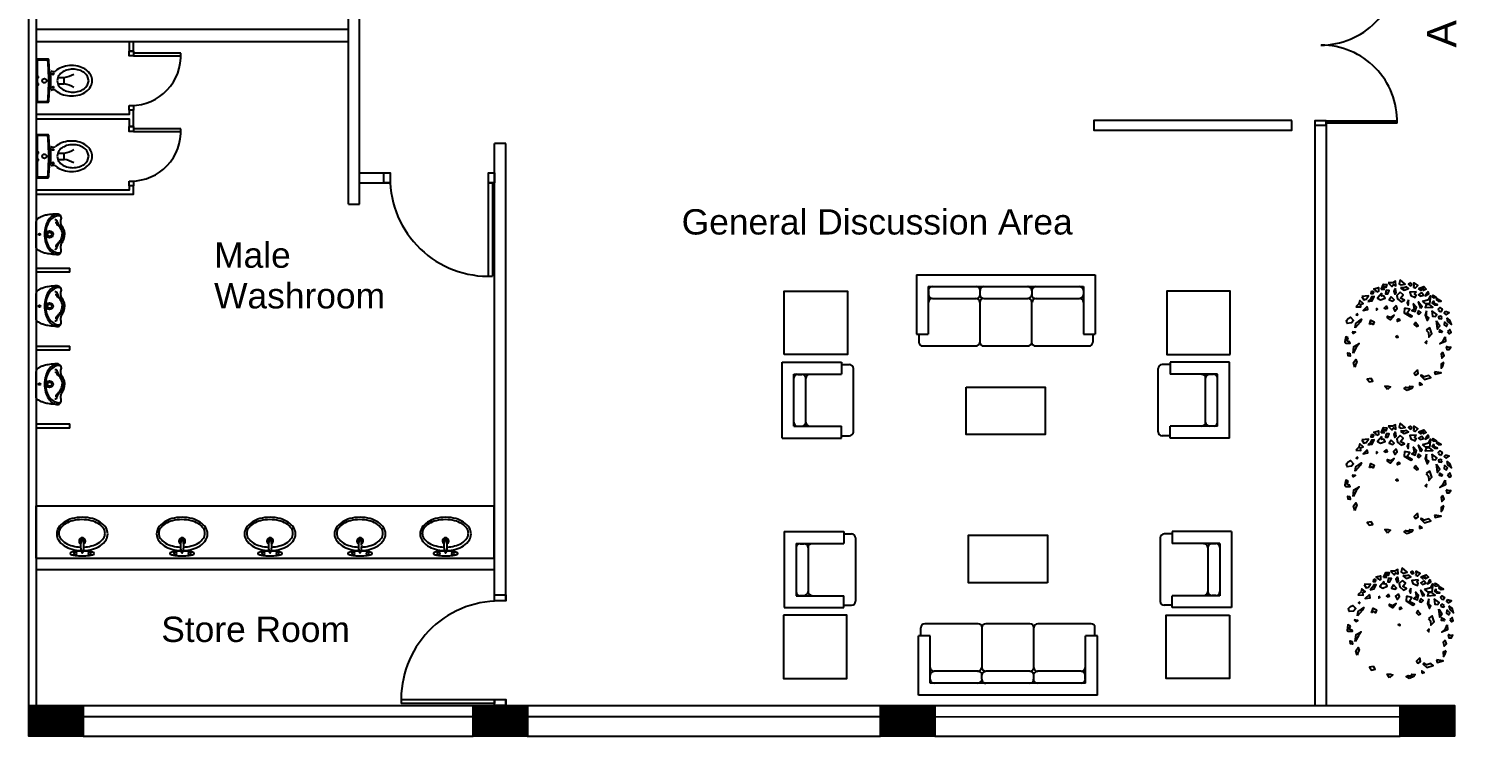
# Model space of a CAD drawing. Header units: inches. Extents: x -913 to 64634, y -1481 to 18188.
# Drawn here: x 667 to 1178, y 2999 to 3251 of the extents above; entities that cross this region are included whole.
import ezdxf

# ---------------------------------------------------------------- set-up
doc = ezdxf.new("R2010")
doc.units = ezdxf.units.IN
doc.header["$MEASUREMENT"] = 0
doc.linetypes.add('HIDDEN', pattern=[9.525, 6.35, -3.175])
for name, color, linetype in [('02', 1, 'Continuous'), ('1', 7, 'Continuous'), ('ARQ-ALV', 3, 'Continuous'), ('Column', 6, 'Continuous'), ('Door', 130, 'Continuous'), ('SB Wire', 11, 'Continuous'), ('Sofa Washroom', 8, 'Continuous'), ('Text', 7, 'Continuous'), ('Wall', 150, 'Continuous'), ('Washroom wall', 244, 'Continuous')]:
    doc.layers.add(name, color=color, linetype=linetype)
doc.styles.add('ATTR', font='romans.shx', dxfattribs={"width": 0.8, "height": 0.7})
doc.styles.get("Standard").update_dxf_attribs({"font": 'arial.ttf'})

# ---------------------------------------------------------------- blocks, each defined once
blk = doc.blocks.new('15PLAV01')
for points in [[(-12.2, 1.77, 0.142413), (-11.37, -1.08, 0.107169), (-8.62, -3.86, 0.078677), (-4.85, -5.55, 0.066056), (0.01, -6.19, 0.066056), (4.87, -5.55, 0.078677), (8.64, -3.86, 0.107169), (11.39, -1.08, 0.142413), (12.22, 1.77, 0.142413), (11.39, 4.62, 0.107169), (8.64, 7.4, 0.078677), (4.87, 9.09, 0.058254), (0.59, 9.72, 0.058254)], [(-0.57, 9.72, 0.058254), (-4.85, 9.09, 0.078677), (-8.62, 7.4, 0.107169), (-11.37, 4.62, 0.142413), (-12.2, 1.77)], [(-10.92, 1.51, 0.152986), (-10.2, -0.8, 0.106898), (-7.69, -3.14, 0.074008), (-4.31, -4.53, 0.060597), (0.12, -5.07, 0.060597), (4.54, -4.53, 0.074008), (7.92, -3.14, 0.106898), (10.43, -0.8, 0.152986), (11.16, 1.51, 0.152986), (10.43, 3.83, 0.106898), (7.92, 6.16, 0.074008), (4.54, 7.55, 0.05164), (0.77, 8.08, 0.05164)], [(-0.76, 8.07, 0.048749), (-4.31, 7.55, 0.074008), (-7.69, 6.16, 0.106898), (-10.2, 3.83, 0.152986), (-10.92, 1.51)], [(0.54, 9.94, 0.016127), (2.42, 10.04, 0.028693), (4.14, 10.28, 0.063192), (5.65, 10.78, 0.287816), (5.85, 11.1, 0.287816), (5.65, 11.42, 0.063192), (4.14, 11.93, 0.028693), (2.42, 12.17, 0.020666), (0.01, 12.27, 0.020666), (-2.4, 12.17, 0.028693), (-4.12, 11.93, 0.063192), (-5.63, 11.42, 0.287816), (-5.83, 11.1, 0.287816)], [(-5.83, 11.1, 0.287816), (-5.63, 10.78, 0.063192), (-4.12, 10.28, 0.028693), (-2.4, 10.04, 0.016127), (-0.52, 9.94, 0.016127)]]:
    blk.add_lwpolyline(points, format="xyb")
blk.add_lwpolyline([(0.01, 10.84, 0.272053), (-0.21, 10.72, 0.070491), (-0.54, 9.86, 0.032887), (-0.7, 8.86, 0.023829), (-0.77, 7.47, 0.023829), (-0.7, 6.09, 0.032887), (-0.54, 5.09, 0.070491), (-0.21, 4.23, 0.272053), (0.01, 4.1, 0.272053), (0.23, 4.23, 0.070491), (0.56, 5.09, 0.032887), (0.72, 6.09, 0.023829), (0.79, 7.47, 0.023829), (0.72, 8.86, 0.032887), (0.56, 9.86, 0.070491), (0.23, 10.72, 0.272053)], format="xyb", close=True)
for centre in [(-3.57, 11.12), (3.25, 11.12)]:
    blk.add_circle(centre, 0.583)
for radius, start, end in [(1.51, 119.12506, 60.33404), (1.3, 123.61277, 55.736)]:
    blk.add_arc((0, 5.14), radius, start, end)
blk = doc.blocks.new('M-MCEN16')
blk.add_lwpolyline([(-0.5, 0.6), (0.5, 0.6), (0.5, 0), (-0.5, 0)], close=True)
blk = doc.blocks.new('M-MC80')
blk.add_lwpolyline([(-0.4, 0), (-0.4, 0.8), (0.4, 0.8), (0.4, 0)], close=True)
blk = doc.blocks.new('DEC1')
for points in [[(-27.902623, 48.490098), (-28.642653, 45.945318), (-26.266303, 45.915268), (-25.694743, 47.690008)], [(-22.482173, 47.292998), (-22.915303, 48.664658), (-25.556323, 50.836408), (-20.701343, 52.081818), (-20.707443, 47.864548)], [(-17.061733, 46.095918), (-21.688173, 40.867878), (-18.577893, 39.165388), (-13.789101, 40.946228), (-14.889992, 43.454908), (-16.965533, 43.184148)], [(-17.825703, 50.144688), (-15.340965, 55.637398), (-11.893769, 55.475018), (-12.802246, 52.160138), (-14.540878, 53.429518), (-15.347061, 51.420148), (-14.679306, 50.283108)], [(-12.70607, 49.248398), (-13.313744, 45.632738), (-10.937401, 45.602688), (-9.258873, 49.086028)], [(-10.286347, 57.002498), (-6.636353, 53.173978), (-4.977264, 55.300948), (-2.322731, 54.024758), (-2.654549, 58.704078), (-5.640907, 57.002498)], [(-2.654549, 51.047028), (-4.645447, 48.494678), (-3.318176, 45.091538), (-1.990913, 46.793108)], [(2.322716, 47.218508), (-1.327278, 43.815368), (-0.66365, 40.412228), (3.318161, 37.009098), (6.636337, 38.710668), (2.654526, 40.837618), (5.309077, 44.666158)], [(2.096443, 60.253408), (0.995445, 56.151728), (3.318161, 54.875548), (7.299967, 55.726328)], [(2.654526, 51.897798), (6.304517, 49.345458), (10.949967, 51.047028), (8.959067, 52.748598), (6.304517, 51.897798)], [(13.272677, 57.002498), (10.949967, 55.726328), (12.609047, 54.024758), (14.268137, 54.875548)], [(19.245397, 47.643888), (12.277227, 47.218508), (13.272677, 43.815368), (17.918117, 41.688418), (18.913577, 44.240768), (17.254487, 45.516938)], [(16.259037, 52.323198), (16.922667, 53.599378), (16.590857, 57.002498), (20.904477, 54.450148), (17.918117, 51.472418)], [(21.568117, 51.047028), (27.209017, 53.173978), (29.531737, 50.621628), (26.545377, 48.920058), (26.213557, 51.047028), (24.222657, 50.196248), (23.890837, 48.920058)], [(24.554477, 46.793108), (21.568117, 44.666158), (23.227197, 42.964588), (26.877177, 44.240768)], [(31.522627, 48.069288), (29.863537, 46.367708), (28.536287, 43.389968), (32.186277, 45.516938)], [(-44.561383, 31.831348), (-39.273253, 31.705098), (-39.604093, 34.382268), (-36.824663, 35.356908), (-40.368063, 38.431048), (-41.276543, 35.116178)], [(-38.104163, 42.886048), (-35.982343, 39.207198), (-33.437553, 39.947208), (-31.223573, 43.364378)], [(-32.518103, 32.329788), (-36.831723, 28.075868), (-31.854473, 28.926648)], [(-31.801213, 37.372358), (-27.415503, 38.148518), (-25.333863, 42.636518), (-27.944843, 42.431948), (-29.220293, 39.953298)], [(-22.563583, 30.628218), (-22.563583, 28.501248), (-21.568133, 29.352038)], [(-12.277245, 32.755178), (-14.599968, 30.628218), (-13.604515, 29.777438), (-11.2818, 30.628218)], [(-7.299988, 42.539188), (-9.290886, 39.136068), (-5.640907, 37.859878), (-3.981812, 39.136068)], [(-1.990913, 33.180578), (-4.977264, 30.628218), (-3.318176, 27.225088), (-0.99546, 30.202838)], [(6.636337, 30.628218), (6.304517, 25.523518), (13.272677, 21.269598), (14.931767, 22.120378), (9.290877, 25.098128), (12.277227, 29.352038)], [(10.949967, 39.136068), (9.622697, 36.158308), (10.618147, 33.605958), (10.949967, 36.158308)], [(15.927217, 35.307528), (16.922667, 29.777438), (14.268137, 28.075868), (17.918117, 26.799688), (19.245397, 31.479008)], [(23.890837, 30.202838), (21.568117, 37.009098), (25.218107, 32.329788)], [(25.549927, 37.859878), (32.186277, 39.561448), (34.177167, 43.389968), (33.181717, 35.307528), (29.199917, 34.882128)], [(29.531737, 34.031358), (28.536287, 31.053608), (36.499887, 31.479008), (33.181717, 34.456738)], [(36.831707, 44.240768), (35.836257, 42.539188), (37.163527, 41.263018), (40.481707, 41.688418)], [(37.495347, 38.285278), (35.836257, 35.732928), (38.158977, 34.031358), (41.477157, 34.031358), (38.158977, 35.307528)], [(40.813507, 40.412228), (40.481707, 39.136068), (42.804427, 37.434478), (45.458957, 37.859878)], [(44.795317, 26.374298), (42.804427, 28.075868), (42.472607, 29.777438), (43.799877, 31.053608), (46.454417, 29.352038)], [(-52.427143, 19.568028), (-50.104423, 20.844198), (-46.786243, 17.441068), (-49.108973, 14.888718), (-53.754413, 14.463338), (-54.418043, 17.441068)], [(-45.127153, 9.784018), (-44.463523, 14.463338), (-38.490813, 18.717258), (-39.818083, 15.739508)], [(-42.472623, 24.672728), (-44.131713, 23.396548), (-42.804433, 22.971158)], [(-30.195383, 13.187148), (-28.536293, 17.866458), (-25.218123, 16.164898), (-26.213573, 13.187148), (-27.872663, 14.463338)], [(-5.640907, 20.844198), (-7.963623, 18.291858), (-11.2818, 20.418808), (-11.2818, 22.120378), (-7.963623, 20.844198), (-4.313629, 22.971158)], [(-0.66365, 18.717258), (0.663628, 19.142638), (1.659081, 17.441068), (-0.66365, 16.590288)], [(18.581767, 15.739508), (16.922667, 13.187148), (19.245397, 11.060198), (21.236297, 11.910978), (19.577217, 13.612548)], [(21.568117, 28.075868), (20.240847, 25.098128), (22.231747, 24.247348), (23.890837, 25.948898)], [(29.863537, 27.650488), (28.536287, 22.971158), (30.527177, 17.441068), (32.186277, 20.418808), (29.863537, 22.120378)], [(35.504437, 27.650488), (36.168077, 22.120378), (39.154437, 21.694998), (40.813507, 23.821948)], [(40.481707, 17.015668), (43.799877, 11.910978), (41.477157, 8.507848), (41.145337, 11.910978)], [(46.454417, 20.844198), (44.463497, 22.120378), (42.472607, 21.269598), (42.804427, 19.568028), (45.458957, 19.142638)], [(49.772577, 26.799688), (48.445307, 25.098128), (50.436227, 23.396548), (53.754397, 25.523518)], [(48.777127, 16.164898), (48.445307, 12.761768), (50.768037, 11.060198), (52.095307, 13.187148)], [(51.099847, 20.418808), (52.095307, 16.590288), (56.077117, 13.187148), (54.418027, 17.866458)], [(-52.427143, -0.850769), (-55.081683, 0.4254), (-56.077133, -5.104706), (-55.081683, -6.380875), (-50.436243, -6.380875), (-51.099873, -5.104706), (-53.754413, -4.253914)], [(-48.445333, 5.530108), (-46.786243, 3.828518), (-44.795343, 5.104708)], [(-0.66365, 1.276169), (-2.322731, 0.4254), (-1.327278, -0.425384), (0, 0)], [(29.531737, 7.231658), (31.854457, 4.679318), (32.186277, 0), (35.504437, 3.403137), (33.513537, 9.784018)], [(46.454417, 6.380878), (46.122607, 4.679318), (43.468057, 5.104708), (43.799877, 7.657058)], [(49.440767, 0.4254), (49.772577, -4.679306), (43.799877, -7.231651), (47.449857, -3.828529)], [(52.095307, 5.955488), (54.086217, 3.403137), (55.745307, 4.679318), (54.418027, 8.082458)], [(-47.449883, -17.015672), (-46.454433, -9.784004), (-41.145353, -6.806266), (-44.131713, -11.06018)], [(30.195357, -3.828529), (28.536287, -5.53009), (29.863537, -6.806266)], [(50.436227, -9.784004), (51.099847, -13.187141), (53.754397, -13.187141), (55.413487, -10.634796), (53.090757, -11.06018)], [(-50.768053, -17.015672), (-50.436243, -19.993412), (-52.427143, -19.568022), (-52.758963, -16.590282)], [(-45.458983, -31.478992), (-46.786243, -26.799672), (-44.463523, -23.396552), (-43.468073, -26.374292), (-44.463523, -28.075852)], [(47.118057, -15.739494), (45.127137, -17.866462), (46.122607, -22.120372), (48.445307, -19.568022)], [(48.113497, -26.799672), (45.127137, -28.501252), (45.458957, -32.755162), (47.118057, -30.202822)], [(-28.204473, -43.389972), (-32.518103, -44.240752), (-30.195383, -47.218492), (-26.545393, -46.367702)], [(20.572657, -34.456732), (16.922667, -37.859872), (18.249947, -39.986832), (21.236297, -38.285262)], [(24.554477, -39.561442), (23.890837, -40.837612), (27.872647, -44.666142), (34.508987, -42.539172), (32.186277, -40.412222), (27.872647, -41.688402)], [(38.158977, -36.583692), (38.822617, -39.136042), (45.127137, -37.434482)], [(-11.2818, -55.300932), (-13.936333, -51.472412), (-10.286347, -51.472412), (-7.963623, -52.323192)], [(9.622697, -56.151712), (6.304517, -54.024762), (8.295417, -52.748592), (8.959067, -53.173982), (12.277227, -53.173982), (12.277227, -51.472412), (15.595407, -51.897802), (14.268137, -54.024762)], [(22.563567, -50.621622), (25.218107, -49.770842), (22.563567, -48.069272)]]:
    blk.add_lwpolyline(points, close=True)
at = {"style": 'ATTR', "width": 0.8, "flags": 9}
blk.add_attdef('ESTCODE', (0, 0), '', height=0.7, dxfattribs=at)

msp = doc.modelspace()

# ---------------------------------------------------------------- hatches: boundary and pattern name
at = {"layer": 'SB Wire', "linetype": 'HIDDEN'}
h = msp.add_hatch(dxfattribs=at)
h.set_pattern_fill('ANSI31', color=6)
h.set_pattern_definition([(45, (-5716.51278, -9336.5), (-0.0883883476, 0.0883883476), [])])
h.paths.add_polyline_path([(686.1, 2999.05), (686.1, 3009.97), (666.78, 3009.97), (666.78, 2999.05)])
h.paths.add_polyline_path([(824.79, 2999.05), (844.11, 2999.05), (844.11, 3009.97), (824.79, 3009.97)])
h.paths.add_polyline_path([(969.69, 3009.97), (969.69, 2999.05), (989, 2999.05), (989, 3009.97)])
h.paths.add_polyline_path([(1154.56, 3009.9), (1154.56, 2998.99), (1173.87, 2998.99), (1173.87, 3009.9)])
h.paths.add_polyline_path([(1154.52, 3428.19), (1173.84, 3428.19), (1173.84, 3439.1), (1154.52, 3439.1)])
h.paths.add_polyline_path([(686.1, 3428.03), (686.1, 3438.95), (666.78, 3438.95), (666.78, 3428.03)])

# ---------------------------------------------------------------- linework, layer by layer
at = {"layer": '02'}
for points in [[(720.85, 3241.98), (704.02, 3241.98), (704.02, 3241.03), (720.88, 3241.03)], [(720.85, 3215.11), (704.02, 3215.11), (704.02, 3214.15), (720.88, 3214.15)]]:
    msp.add_lwpolyline(points, dxfattribs=at)
at = {"layer": 'ARQ-ALV'}
msp.add_line((832.45, 3199.48), (832.45, 3195.88), dxfattribs=at)
at = {"layer": 'Column'}
for points in [[(666.78, 3009.97), (686.1, 3009.97), (686.1, 2999.05), (666.78, 2999.05)], [(824.79, 3009.97), (844.11, 3009.97), (844.11, 2999.05), (824.79, 2999.05)], [(969.69, 3009.97), (989, 3009.97), (989, 2999.05), (969.69, 2999.05)], [(1154.56, 3009.9), (1173.87, 3009.9), (1173.87, 2998.99), (1154.56, 2998.99)]]:
    msp.add_lwpolyline(points, close=True, dxfattribs=at)
at = {"layer": 'Door'}
msp.add_line((1126.26, 3244.89), (1126.52, 3244.89), dxfattribs=at)
for points in [[(702.5, 3242.74), (704.02, 3242.74), (704.02, 3241.03), (702.5, 3241.03)], [(702.5, 3223.4), (704.02, 3223.4), (704.02, 3221.69), (702.5, 3221.69)], [(702.5, 3215.87), (704.02, 3215.87), (704.02, 3214.15), (702.5, 3214.15)], [(1115.92, 3218.05), (1045.56, 3218.05), (1045.56, 3214.63), (1115.92, 3214.63)], [(1128.19, 3216.37), (1128.19, 3217.89), (1124.19, 3217.89), (1124.19, 3216.37)], [(795.27, 3195.88), (793.12, 3195.88), (793.12, 3199.49), (795.27, 3199.49)], [(832.45, 3195.88), (830.31, 3195.88), (830.31, 3199.49), (832.45, 3199.49)], [(702.5, 3196.53), (704.02, 3196.53), (704.02, 3194.82), (702.5, 3194.82)], [(832.45, 3047.15), (832.45, 3049.3), (836.45, 3049.3), (836.45, 3047.15)], [(832.45, 3009.97), (832.45, 3012.11), (836.45, 3012.11), (836.45, 3009.97)]]:
    msp.add_lwpolyline(points, close=True, dxfattribs=at)
for points in [[(1153.38, 3217.13), (1128.19, 3217.13), (1128.19, 3217.9), (1153.39, 3217.9)], [(830.31, 3162.64), (830.31, 3195.88), (831.73, 3195.88), (831.73, 3162.67)], [(799.22, 3012.11), (832.45, 3012.11), (832.45, 3010.69), (799.24, 3010.69)]]:
    msp.add_lwpolyline(points, dxfattribs=at)
for centre, radius, start, end in [((1126.39, 3271.89), 27, 269.7257, 1.6279), ((1126.39, 3217.89), 27, 358.3842, 90), ((703.26, 3241.03), 17.62, 270, 3.1106), ((703.26, 3214.15), 17.62, 270, 3.1106), ((830.31, 3197.68), 35.04, 180, 272.3291), ((834.26, 3012.11), 35.04, 90, 182.3291)]:
    msp.add_arc(centre, radius, start, end, dxfattribs=at)
at = {"layer": 'Sofa Washroom'}
for p, q in [((669.41, 3239.88), (669.41, 3233.81)), ((673.66, 3239.88), (669.41, 3239.88)), ((669.41, 3239.13), (669.73, 3239.13)), ((669.73, 3239.56), (669.73, 3234)), ((673.43, 3239.56), (669.73, 3239.56)), ((669.41, 3238.53), (669.73, 3238.53)), ((669.41, 3235.52), (669.73, 3235.52)), ((669.41, 3234.92), (669.73, 3234.92)), ((669.41, 3233.81), (669.85, 3233.55)), ((669.73, 3234), (670.16, 3233.75)), ((674.64, 3229.15), (674.64, 3235.28)), ((669.85, 3233.4), (669.41, 3233.13)), ((669.41, 3233.13), (669.41, 3231.3)), ((669.41, 3231.3), (669.85, 3231.03)), ((669.85, 3230.88), (669.41, 3230.62)), ((669.41, 3230.62), (669.41, 3224.54)), ((669.41, 3229.51), (669.73, 3229.51)), ((669.41, 3228.91), (669.73, 3228.91)), ((670.16, 3233.2), (669.73, 3232.94)), ((669.73, 3232.94), (669.73, 3231.49)), ((669.73, 3231.49), (670.16, 3231.23)), ((670.16, 3230.68), (669.73, 3230.42)), ((669.73, 3230.42), (669.73, 3224.87)), ((669.85, 3233.55), (669.85, 3233.4)), ((669.85, 3231.03), (669.85, 3230.88)), ((670.16, 3233.75), (670.16, 3233.2)), ((670.16, 3231.23), (670.16, 3230.68)), ((674.22, 3232.21), (674.22, 3233.02)), ((674.22, 3233.02), (674.28, 3233.02)), ((674.22, 3231.4), (674.22, 3232.21)), ((674.28, 3231.4), (674.22, 3231.4)), ((674.28, 3233.02), (674.28, 3232.21)), ((674.64, 3232.96), (674.28, 3232.96)), ((674.28, 3232.21), (674.28, 3231.4)), ((674.64, 3231.47), (674.28, 3231.47)), ((677.25, 3233.72), (676.85, 3232.23)), ((676.85, 3232.23), (677.25, 3230.74)), ((677.15, 3233.33), (679.38, 3233.33)), ((677.15, 3231.1), (679.38, 3231.1)), ((679.38, 3231.1), (679.38, 3233.33)), ((688.14, 3232.23), (687.74, 3233.72)), ((687.74, 3230.74), (688.14, 3232.23)), ((669.41, 3225.9), (669.73, 3225.9)), ((669.41, 3225.3), (669.73, 3225.3)), ((669.41, 3224.54), (673.66, 3224.54)), ((669.73, 3224.87), (673.43, 3224.87)), ((669.41, 3213.01), (669.41, 3206.94)), ((673.66, 3213.01), (669.41, 3213.01)), ((669.41, 3212.26), (669.73, 3212.26)), ((669.41, 3211.66), (669.73, 3211.66)), ((669.41, 3208.65), (669.73, 3208.65)), ((669.73, 3212.69), (669.73, 3207.13)), ((673.43, 3212.69), (669.73, 3212.69)), ((674.64, 3202.28), (674.64, 3208.4)), ((669.41, 3208.05), (669.73, 3208.05)), ((669.41, 3206.94), (669.85, 3206.68)), ((669.85, 3206.52), (669.41, 3206.26)), ((669.41, 3206.26), (669.41, 3204.42)), ((669.41, 3204.42), (669.85, 3204.16)), ((669.85, 3204.01), (669.41, 3203.74)), ((669.41, 3203.74), (669.41, 3197.67)), ((669.73, 3207.13), (670.16, 3206.88)), ((670.16, 3206.33), (669.73, 3206.07)), ((669.73, 3206.07), (669.73, 3204.62)), ((669.73, 3204.62), (670.16, 3204.36)), ((670.16, 3203.81), (669.73, 3203.55)), ((669.73, 3203.55), (669.73, 3197.99)), ((669.85, 3206.68), (669.85, 3206.52)), ((669.85, 3204.16), (669.85, 3204.01)), ((670.16, 3206.88), (670.16, 3206.33)), ((670.16, 3204.36), (670.16, 3203.81)), ((674.22, 3205.34), (674.22, 3206.15)), ((674.22, 3206.15), (674.28, 3206.15)), ((674.22, 3204.53), (674.22, 3205.34)), ((674.28, 3204.53), (674.22, 3204.53)), ((674.28, 3206.15), (674.28, 3205.34)), ((674.64, 3206.09), (674.28, 3206.09)), ((674.28, 3205.34), (674.28, 3204.53)), ((674.64, 3204.6), (674.28, 3204.6)), ((677.25, 3206.84), (676.85, 3205.35)), ((676.85, 3205.35), (677.25, 3203.87)), ((677.15, 3206.46), (679.38, 3206.46)), ((677.15, 3204.22), (679.38, 3204.22)), ((679.38, 3204.22), (679.38, 3206.46)), ((688.14, 3205.35), (687.74, 3206.84)), ((687.74, 3203.87), (688.14, 3205.35)), ((669.41, 3202.64), (669.73, 3202.64)), ((669.41, 3202.03), (669.73, 3202.03)), ((669.41, 3199.03), (669.73, 3199.03)), ((669.41, 3198.42), (669.73, 3198.42)), ((669.41, 3197.67), (673.66, 3197.67)), ((669.73, 3197.99), (673.43, 3197.99)), ((982.44, 3163.19), (1046.06, 3163.19)), ((982.44, 3163.19), (982.44, 3142.07)), ((1046.06, 3163.19), (1046.06, 3142.07)), ((986.67, 3158.97), (1041.84, 3158.97)), ((986.67, 3158.97), (986.67, 3142.07)), ((986.75, 3157.56), (986.75, 3156.15)), ((988.16, 3158.97), (1003.74, 3158.97)), ((1005.01, 3157.56), (1005.01, 3156.15)), ((1005.11, 3158.97), (1005.47, 3158.97)), ((1005.16, 3157.85), (1005.19, 3157.56)), ((1006.42, 3158.97), (1022.05, 3158.97)), ((1006.54, 3158.97), (1022.03, 3158.97)), ((1023.46, 3157.56), (1023.46, 3156.15)), ((1023.57, 3157.52), (1023.51, 3155.69)), ((1024.94, 3158.97), (1040.43, 3158.97)), ((1041.84, 3158.97), (1041.84, 3142.07)), ((1041.84, 3157.56), (1041.84, 3156.15)), ((988.16, 3154.74), (1003.74, 3154.74)), ((1005, 3153.34), (1005, 3139.25)), ((1006.42, 3154.74), (1022.05, 3154.74)), ((1023.45, 3153.34), (1023.45, 3139.25)), ((1024.94, 3154.74), (1040.43, 3154.74)), ((982.44, 3142.07), (986.67, 3142.07)), ((983.29, 3142.07), (983.29, 3139.25)), ((1041.84, 3142.07), (1046.06, 3142.07)), ((1045.22, 3142.07), (1045.22, 3139.25)), ((984.69, 3137.85), (1003.58, 3137.85)), ((988.09, 3137.85), (1003.58, 3137.85)), ((1006.42, 3137.85), (1022.05, 3137.85)), ((1024.86, 3137.85), (1043.81, 3137.85)), ((934.69, 3105.04), (934.69, 3132.05)), ((934.69, 3132.05), (955.82, 3132.05)), ((955.82, 3132.05), (955.82, 3127.83)), ((1072.65, 3132.05), (1072.65, 3127.83)), ((1093.77, 3132.05), (1072.65, 3132.05)), ((1093.77, 3105.04), (1093.77, 3132.05)), ((938.92, 3109.26), (938.92, 3127.83)), ((938.92, 3127.83), (955.82, 3127.83)), ((940.33, 3127.75), (941.73, 3127.75)), ((955.82, 3131.21), (958.63, 3131.21)), ((960.04, 3110.69), (960.04, 3129.8)), ((960.04, 3107.29), (960.04, 3129.8)), ((1068.43, 3110.69), (1068.43, 3129.8)), ((1068.43, 3107.29), (1068.43, 3129.8)), ((1072.65, 3131.21), (1069.84, 3131.21)), ((1089.55, 3127.83), (1072.65, 3127.83)), ((1088.14, 3127.75), (1086.73, 3127.75)), ((1089.55, 3109.26), (1089.55, 3127.83)), ((938.92, 3110.75), (938.92, 3126.34)), ((943.14, 3110.75), (943.14, 3126.34)), ((1085.33, 3110.75), (1085.33, 3126.34)), ((1089.55, 3110.75), (1089.55, 3126.34)), ((938.92, 3109.26), (955.82, 3109.26)), ((940.33, 3109.35), (941.73, 3109.35)), ((955.82, 3105.04), (955.82, 3109.26)), ((1072.65, 3105.04), (1072.65, 3109.26)), ((1089.55, 3109.26), (1072.65, 3109.26)), ((1088.14, 3109.35), (1086.73, 3109.35)), ((934.69, 3105.04), (955.82, 3105.04)), ((955.82, 3105.88), (958.63, 3105.88)), ((1072.65, 3105.88), (1069.84, 3105.88)), ((1093.77, 3105.04), (1072.65, 3105.04)), ((935.47, 3071.81), (935.47, 3044.79)), ((935.47, 3071.81), (956.6, 3071.81)), ((956.6, 3071.81), (956.6, 3067.58)), ((956.6, 3070.96), (959.41, 3070.96)), ((1073.43, 3070.96), (1070.62, 3070.96)), ((1073.43, 3071.81), (1073.43, 3067.58)), ((1094.56, 3071.81), (1073.43, 3071.81)), ((1094.56, 3071.81), (1094.56, 3044.79)), ((939.7, 3067.58), (939.7, 3049.01)), ((939.7, 3067.58), (956.6, 3067.58)), ((939.7, 3066.09), (939.7, 3050.51)), ((941.11, 3067.5), (942.52, 3067.5)), ((943.92, 3066.09), (943.92, 3050.51)), ((960.82, 3069.55), (960.82, 3047.04)), ((960.82, 3066.15), (960.82, 3047.04)), ((1069.21, 3069.55), (1069.21, 3047.04)), ((1069.21, 3066.15), (1069.21, 3047.04)), ((1090.33, 3067.58), (1073.43, 3067.58)), ((1086.11, 3066.09), (1086.11, 3050.51)), ((1088.92, 3067.5), (1087.51, 3067.5)), ((1090.33, 3067.58), (1090.33, 3049.01)), ((1090.33, 3066.09), (1090.33, 3050.51)), ((935.47, 3044.79), (956.6, 3044.79)), ((939.7, 3049.01), (956.6, 3049.01)), ((941.11, 3049.1), (942.52, 3049.1)), ((956.6, 3044.79), (956.6, 3049.01)), ((956.6, 3045.63), (959.41, 3045.63)), ((1073.43, 3045.63), (1070.62, 3045.63)), ((1073.43, 3044.79), (1073.43, 3049.01)), ((1090.33, 3049.01), (1073.43, 3049.01)), ((1094.56, 3044.79), (1073.43, 3044.79)), ((1088.92, 3049.1), (1087.51, 3049.1)), ((987.41, 3034.77), (983.19, 3034.77)), ((983.19, 3013.65), (983.19, 3034.77)), ((984.03, 3034.77), (984.03, 3037.59)), ((1004.39, 3039), (985.44, 3039)), ((987.41, 3017.87), (987.41, 3034.77)), ((1005.8, 3023.51), (1005.8, 3037.59)), ((1022.83, 3039), (1007.2, 3039)), ((1024.25, 3023.51), (1024.25, 3037.59)), ((1041.15, 3039), (1025.66, 3039)), ((1044.56, 3039), (1025.66, 3039)), ((1046.81, 3034.77), (1042.58, 3034.77)), ((1042.58, 3017.87), (1042.58, 3034.77)), ((1045.96, 3034.77), (1045.96, 3037.59)), ((1046.81, 3013.65), (1046.81, 3034.77)), ((987.41, 3019.28), (987.41, 3020.69)), ((1004.31, 3022.1), (988.82, 3022.1)), ((1005.68, 3019.32), (1005.74, 3021.15)), ((1005.79, 3019.28), (1005.79, 3020.69)), ((1022.83, 3022.1), (1007.2, 3022.1)), ((1024.09, 3018.99), (1024.06, 3019.29)), ((1024.24, 3019.28), (1024.24, 3020.69)), ((1041.09, 3022.1), (1025.51, 3022.1)), ((1042.5, 3019.29), (1042.5, 3020.69)), ((1042.58, 3017.87), (987.41, 3017.87)), ((1004.31, 3017.88), (988.82, 3017.88)), ((1022.83, 3017.87), (1007.2, 3017.87)), ((1022.71, 3017.88), (1007.22, 3017.88)), ((1024.14, 3017.88), (1023.78, 3017.88)), ((1041.09, 3017.87), (1025.51, 3017.87)), ((1046.81, 3013.65), (983.19, 3013.65))]:
    msp.add_line(p, q, dxfattribs=at)
for points in [[(676.87, 3184.78), (676.12, 3184.75), (675.37, 3184.7), (674.72, 3184.64), (674.14, 3184.57), (673.63, 3184.5), (673.19, 3184.42), (672.79, 3184.33), (672.43, 3184.23), (672.09, 3184.13), (671.79, 3184.03), (671.51, 3183.92), (671.25, 3183.81), (671.01, 3183.7), (670.8, 3183.59), (670.61, 3183.49), (670.45, 3183.39), (670.3, 3183.3), (670.17, 3183.22), (670.06, 3183.14), (669.96, 3183.06), (669.88, 3182.99), (669.8, 3182.93), (669.74, 3182.86), (669.68, 3182.8), (669.62, 3182.74), (669.57, 3182.67), (669.53, 3182.59), (669.49, 3182.51), (669.46, 3182.4), (669.43, 3182.28), (669.41, 3182.13)], [(669.41, 3173.07), (669.41, 3182.13)], [(676.97, 3170.35), (676.12, 3170.39), (675.37, 3170.44), (674.72, 3170.5), (674.14, 3170.57), (673.63, 3170.65), (673.19, 3170.73), (672.79, 3170.82), (672.43, 3170.91), (672.09, 3171.01), (671.79, 3171.12), (671.51, 3171.23), (671.25, 3171.34), (671.01, 3171.45), (670.8, 3171.55), (670.61, 3171.66), (670.45, 3171.76), (670.3, 3171.85), (670.17, 3171.93), (670.06, 3172.01), (669.96, 3172.08), (669.88, 3172.15), (669.8, 3172.22), (669.74, 3172.28), (669.68, 3172.35), (669.62, 3172.41), (669.57, 3172.48), (669.53, 3172.55), (669.49, 3172.64), (669.46, 3172.74), (669.43, 3172.87), (669.41, 3173.02), (669.41, 3173.07)], [(676.87, 3159.21), (676.12, 3159.19), (675.37, 3159.13), (674.72, 3159.08), (674.14, 3159.01), (673.63, 3158.93), (673.19, 3158.85), (672.79, 3158.76), (672.43, 3158.67), (672.09, 3158.57), (671.79, 3158.46), (671.51, 3158.35), (671.25, 3158.24), (671.01, 3158.13), (670.8, 3158.03), (670.61, 3157.92), (670.45, 3157.82), (670.3, 3157.73), (670.17, 3157.65), (670.06, 3157.57), (669.96, 3157.5), (669.88, 3157.43), (669.8, 3157.36), (669.74, 3157.3), (669.68, 3157.23), (669.62, 3157.17), (669.57, 3157.1), (669.53, 3157.03), (669.49, 3156.94), (669.46, 3156.84), (669.43, 3156.71), (669.41, 3156.56)], [(669.41, 3147.51), (669.41, 3156.56)], [(676.97, 3144.79), (676.12, 3144.83), (675.37, 3144.88), (674.72, 3144.94), (674.14, 3145), (673.63, 3145.08), (673.19, 3145.16), (672.79, 3145.25), (672.43, 3145.35), (672.09, 3145.45), (671.79, 3145.55), (671.51, 3145.66), (671.25, 3145.77), (671.01, 3145.88), (670.8, 3145.99), (670.61, 3146.09), (670.45, 3146.19), (670.3, 3146.28), (670.17, 3146.36), (670.06, 3146.44), (669.96, 3146.52), (669.88, 3146.59), (669.8, 3146.65), (669.74, 3146.72), (669.68, 3146.78), (669.62, 3146.84), (669.57, 3146.91), (669.53, 3146.99), (669.49, 3147.07), (669.46, 3147.18), (669.43, 3147.3), (669.41, 3147.45), (669.41, 3147.51)], [(676.87, 3131.47), (676.12, 3131.44), (675.37, 3131.39), (674.72, 3131.33), (674.14, 3131.27), (673.63, 3131.19), (673.19, 3131.11), (672.79, 3131.02), (672.43, 3130.93), (672.09, 3130.83), (671.79, 3130.72), (671.51, 3130.61), (671.25, 3130.5), (671.01, 3130.39), (670.8, 3130.28), (670.61, 3130.18), (670.45, 3130.08), (670.3, 3129.99), (670.17, 3129.91), (670.06, 3129.83), (669.96, 3129.76), (669.88, 3129.69), (669.8, 3129.62), (669.74, 3129.56), (669.68, 3129.49), (669.62, 3129.43), (669.57, 3129.36), (669.53, 3129.29), (669.49, 3129.2), (669.46, 3129.09), (669.43, 3128.97), (669.41, 3128.82)], [(669.41, 3119.77), (669.41, 3128.82)], [(676.97, 3117.04), (676.12, 3117.09), (675.37, 3117.14), (674.72, 3117.2), (674.14, 3117.26), (673.63, 3117.34), (673.19, 3117.42), (672.79, 3117.51), (672.43, 3117.6), (672.09, 3117.71), (671.79, 3117.81), (671.51, 3117.92), (671.25, 3118.03), (671.01, 3118.14), (670.8, 3118.25), (670.61, 3118.35), (670.45, 3118.45), (670.3, 3118.54), (670.17, 3118.62), (670.06, 3118.7), (669.96, 3118.77), (669.88, 3118.84), (669.8, 3118.91), (669.74, 3118.98), (669.68, 3119.04), (669.62, 3119.1), (669.57, 3119.17), (669.53, 3119.25), (669.49, 3119.33), (669.46, 3119.44), (669.43, 3119.56), (669.41, 3119.71), (669.41, 3119.77)]]:
    msp.add_lwpolyline(points, dxfattribs=at)
for points in [[(676.87, 3184.78, 0.119593), (675.47, 3184.31, 0.107169), (673.82, 3182.69, 0.078682), (672.81, 3180.47, 0.066063), (672.42, 3177.59, 0.066063), (672.79, 3174.72, 0.078682), (673.77, 3172.48, 0.107169), (675.41, 3170.85, 0.142401), (677.09, 3170.35, 0.142401)], [(677.64, 3184.19, 0.127699), (675.84, 3183.72, 0.106184), (674.16, 3182.25, 0.085379), (673.11, 3180.18, 0.074867), (672.72, 3177.57, 0.074867), (673.11, 3174.96, 0.085379), (674.16, 3172.89, 0.106184), (675.84, 3171.42, 0.127699), (677.64, 3170.96, 0.127699)], [(676.06, 3182.8, -0.464563), (676.83, 3182.3, 0.167632), (677.91, 3180.48, -0.095318), (678.96, 3178.3, -0.050009), (679.03, 3177.57, 0.218261)], [(676.97, 3170.35, 0.520415), (678.27, 3172.12, -0.151702), (678.44, 3174.37, 0.059081), (679.24, 3175.81, 0.243177), (679.08, 3179.71, -0.213207), (678.21, 3182.55, 0.594434), (676.87, 3184.78, -0.234778)], [(676.23, 3181.74, -0.415723), (676.66, 3181.6, 0.170209), (677.68, 3180.27, -0.093621), (678.66, 3178.23, -0.049452), (678.73, 3177.57, -0.049452)], [(676.06, 3172.35, 0.464563), (676.83, 3172.84, -0.167632), (677.91, 3174.67, 0.095318), (678.96, 3176.85, 0.050009), (679.03, 3177.57, -0.218261)], [(676.23, 3173.4, 0.415723), (676.66, 3173.55, -0.170209), (677.68, 3174.87, 0.093621), (678.66, 3176.92, 0.049452), (678.73, 3177.58, 0.049452)], [(676.87, 3159.21, 0.119593), (675.47, 3158.74, 0.107169), (673.82, 3157.13, 0.078682), (672.81, 3154.9, 0.066063), (672.42, 3152.03, 0.066063), (672.79, 3149.15, 0.078682), (673.77, 3146.92, 0.107169), (675.41, 3145.29, 0.142401), (677.09, 3144.79, 0.142401)], [(677.64, 3158.62, 0.127699), (675.84, 3158.16, 0.106184), (674.16, 3156.69, 0.085379), (673.11, 3154.62, 0.074867), (672.72, 3152.01, 0.074867), (673.11, 3149.4, 0.085379), (674.16, 3147.33, 0.106184), (675.84, 3145.86, 0.127699), (677.64, 3145.39, 0.127699)], [(676.06, 3157.23, -0.464563), (676.83, 3156.74, 0.167632), (677.91, 3154.91, -0.095318), (678.96, 3152.73, -0.050009), (679.03, 3152.01, 0.218261)], [(676.97, 3144.79, 0.520415), (678.27, 3146.56, -0.151702), (678.44, 3148.8, 0.059081), (679.24, 3150.25, 0.243177), (679.08, 3154.14, -0.213207), (678.21, 3156.99, 0.594434), (676.87, 3159.21, -0.234778)], [(676.23, 3156.18, -0.415723), (676.66, 3156.03, 0.170209), (677.68, 3154.71, -0.093621), (678.66, 3152.66, -0.049452), (678.73, 3152, -0.049452)], [(676.06, 3146.78, 0.464563), (676.83, 3147.28, -0.167632), (677.91, 3149.1, 0.095318), (678.96, 3151.28, 0.050009), (679.03, 3152.01, -0.218261)], [(676.23, 3147.84, 0.415723), (676.66, 3147.98, -0.170209), (677.68, 3149.31, 0.093621), (678.66, 3151.35, 0.049452), (678.73, 3152.01, 0.049452)], [(676.87, 3131.47, 0.119593), (675.47, 3131, 0.107169), (673.82, 3129.38, 0.078682), (672.81, 3127.16, 0.066063), (672.42, 3124.29, 0.066063), (672.79, 3121.41, 0.078682), (673.77, 3119.18, 0.107169), (675.41, 3117.54, 0.142401), (677.09, 3117.05, 0.142401)], [(677.64, 3130.88, 0.127699), (675.84, 3130.41, 0.106184), (674.16, 3128.94, 0.085379), (673.11, 3126.88, 0.074867), (672.72, 3124.27, 0.074867), (673.11, 3121.65, 0.085379), (674.16, 3119.59, 0.106184), (675.84, 3118.12, 0.127699), (677.64, 3117.65, 0.127699)], [(676.06, 3129.49, -0.464563), (676.83, 3128.99, 0.167632), (677.91, 3127.17, -0.095318), (678.96, 3124.99, -0.050009), (679.03, 3124.27, 0.218261)], [(676.23, 3128.44, -0.415723), (676.66, 3128.29, 0.170209), (677.68, 3126.97, -0.093621), (678.66, 3124.92, -0.049452), (678.73, 3124.26, -0.049452)], [(676.97, 3117.04, 0.520415), (678.27, 3118.82, -0.151702), (678.44, 3121.06, 0.059081), (679.24, 3122.51, 0.243177), (679.08, 3126.4, -0.213207), (678.21, 3129.25, 0.594434), (676.87, 3131.47, -0.234778)], [(676.06, 3119.04, 0.464563), (676.83, 3119.54, -0.167632), (677.91, 3121.36, 0.095318), (678.96, 3123.54, 0.050009), (679.03, 3124.27, -0.218261)], [(676.23, 3120.09, 0.415723), (676.66, 3120.24, -0.170209), (677.68, 3121.56, 0.093621), (678.66, 3123.61, 0.049452), (678.73, 3124.27, 0.049452)]]:
    msp.add_lwpolyline(points, format="xyb", dxfattribs=at)
at = {"layer": 'Sofa Washroom', "ltscale": 3}
msp.add_lwpolyline([(669.46, 3062.36), (669.46, 3080.96), (832.2, 3080.96), (832.2, 3062.36)], dxfattribs=at)
at = {"layer": 'Sofa Washroom'}
for centre, radius in [((675.42, 3234.57), 0.244), ((672.36, 3232.21), 0.754), ((675.42, 3229.86), 0.244), ((672.36, 3205.34), 0.754), ((675.42, 3207.7), 0.244), ((675.42, 3202.99), 0.244), ((670.61, 3177.57), 0.301), ((674.22, 3177.57), 1.2), ((674.22, 3177.57), 0.752), ((670.61, 3152.01), 0.301), ((674.22, 3152.01), 1.2), ((674.22, 3152.01), 0.752), ((670.61, 3124.27), 0.301), ((674.22, 3124.27), 1.2), ((674.22, 3124.27), 0.752)]:
    msp.add_circle(centre, radius, dxfattribs=at)
for centre, radius, start, end in [((673.43, 3239.4), 0.166, 4.9598, 90), ((590.45, 3232.2), 83.45, 0.0124, 4.9598), ((673.66, 3239.65), 0.234, 5.1196, 90), ((590.45, 3232.2), 83.77, 0.0124, 5.1196), ((675.29, 3234.72), 0.857, 101.5708, 139.4951), ((675.79, 3238.57), 3.08, 257.347, 276.9416), ((680.27, 3231.31), 5.87, 126.3045, 134.3819), ((681.32, 3229.88), 7.64, 106.9261, 126.3045), ((681.12, 3231.5), 4.46, 125.8906, 150.2127), ((681.95, 3230.35), 5.88, 106.6854, 125.8906), ((682.01, 3227.63), 10, 90, 106.9261), ((677.41, 3244.27), 11.11, 280.2243, 299.2062), ((682.5, 3228.54), 7.77, 90, 106.6854), ((682.01, 3227.63), 10, 73.0739, 90), ((682.5, 3228.54), 7.77, 73.3146, 90), ((683.04, 3230.35), 5.88, 54.1094, 73.3146), ((682.69, 3229.88), 7.64, 53.6955, 73.0739), ((683.87, 3231.5), 4.46, 29.7873, 54.1094), ((683.74, 3231.31), 5.87, 29.4139, 53.6955), ((685.35, 3232.21), 4.03, 0, 29.4139), ((590.45, 3232.23), 83.45, 355.0402, 359.9876), ((590.45, 3232.23), 83.77, 354.8804, 359.9876), ((675.29, 3229.71), 0.857, 220.5049, 258.4292), ((675.79, 3225.86), 3.08, 83.0584, 102.653), ((680.27, 3233.12), 5.87, 225.6181, 233.6955), ((681.12, 3232.95), 4.46, 209.7873, 234.1094), ((681.95, 3234.1), 5.88, 234.1094, 253.3146), ((677.41, 3220.16), 11.11, 60.7938, 79.7757), ((683.04, 3234.1), 5.88, 286.6854, 305.8906), ((683.87, 3232.95), 4.46, 305.8906, 330.2127), ((683.74, 3233.12), 5.87, 306.3045, 330.5861), ((685.35, 3232.21), 4.03, 330.5861, 0), ((673.43, 3225.03), 0.166, 270, 355.0402), ((673.66, 3224.78), 0.234, 270, 354.8804), ((681.32, 3234.55), 7.64, 233.6955, 253.0739), ((682.01, 3236.8), 10, 253.0739, 270), ((682.5, 3235.91), 7.77, 253.3146, 270), ((682.01, 3236.8), 10, 270, 286.9261), ((682.5, 3235.91), 7.77, 270, 286.6854), ((682.69, 3234.55), 7.64, 286.9261, 306.3045), ((673.43, 3212.52), 0.166, 4.9598, 90), ((590.45, 3205.32), 83.45, 0.0124, 4.9598), ((673.66, 3212.78), 0.234, 5.1196, 90), ((590.45, 3205.32), 83.77, 0.0124, 5.1196), ((675.29, 3207.85), 0.857, 101.5708, 139.4951), ((675.79, 3211.7), 3.08, 257.347, 276.9416), ((680.27, 3204.44), 5.87, 126.3045, 134.3819), ((681.32, 3203.01), 7.64, 106.9261, 126.3045), ((681.95, 3203.48), 5.88, 106.6854, 125.8906), ((682.01, 3200.76), 10, 90, 106.9261), ((682.5, 3201.67), 7.77, 90, 106.6854), ((682.01, 3200.76), 10, 73.0739, 90), ((682.5, 3201.67), 7.77, 73.3146, 90), ((683.04, 3203.48), 5.88, 54.1094, 73.3146), ((682.69, 3203.01), 7.64, 53.6955, 73.0739), ((683.74, 3204.44), 5.87, 29.4139, 53.6955), ((590.45, 3205.36), 83.45, 355.0402, 359.9876), ((590.45, 3205.36), 83.77, 354.8804, 359.9876), ((681.12, 3204.63), 4.46, 125.8906, 150.2127), ((681.12, 3206.08), 4.46, 209.7873, 234.1094), ((677.41, 3217.4), 11.11, 280.2243, 299.2062), ((677.41, 3193.29), 11.11, 60.7938, 79.7757), ((683.87, 3204.63), 4.46, 29.7873, 54.1094), ((683.87, 3206.08), 4.46, 305.8906, 330.2127), ((683.74, 3206.25), 5.87, 306.3045, 330.5861), ((685.35, 3205.34), 4.03, 0, 29.4139), ((685.35, 3205.34), 4.03, 330.5861, 0), ((673.43, 3198.16), 0.166, 270, 355.0402), ((675.29, 3202.84), 0.857, 220.5049, 258.4292), ((675.79, 3198.99), 3.08, 83.0584, 102.653), ((680.27, 3206.25), 5.87, 225.6181, 233.6955), ((681.32, 3207.67), 7.64, 233.6955, 253.0739), ((681.95, 3207.23), 5.88, 234.1094, 253.3146), ((682.01, 3209.93), 10, 253.0739, 270), ((682.5, 3209.04), 7.77, 253.3146, 270), ((682.01, 3209.93), 10, 270, 286.9261), ((682.5, 3209.04), 7.77, 270, 286.6854), ((683.04, 3207.23), 5.88, 286.6854, 305.8906), ((682.69, 3207.67), 7.64, 286.9261, 306.3045), ((673.66, 3197.91), 0.234, 270, 354.8804), ((677.66, 3183.46), 0.734, 14.4631, 91.7821), ((677.61, 3171.69), 0.734, 267.9368, 0.2788), ((677.66, 3157.89), 0.734, 14.4631, 91.7821), ((988.09, 3157.56), 1.41, 90, 167.9467), ((1003.74, 3157.56), 1.41, 12.0533, 90), ((1006.42, 3157.56), 1.41, 90, 180), ((1022.05, 3157.56), 1.41, 0, 90), ((1022.16, 3157.56), 1.41, 358.3509, 90), ((1024.94, 3157.56), 1.41, 90, 167.9467), ((1040.43, 3157.56), 1.41, 0, 90), ((988.16, 3156.15), 1.41, 180, 270), ((988.17, 3153.34), 1.41, 90, 180), ((1003.6, 3153.34), 1.41, 0, 90), ((1003.74, 3156.15), 1.41, 270, 340.8019), ((1006.42, 3156.15), 1.41, 180, 270), ((1006.42, 3153.34), 1.41, 90, 180), ((1022.05, 3156.15), 1.41, 270, 0), ((1022.05, 3153.34), 1.41, 0, 90), ((1024.84, 3156.15), 1.41, 199.1981, 270), ((1025, 3153.34), 1.41, 90, 180), ((1040.43, 3156.15), 1.41, 270, 0), ((1040.43, 3153.34), 1.41, 0, 90), ((677.61, 3146.12), 0.734, 267.9368, 0.2788), ((984.69, 3139.25), 1.41, 180, 270), ((1003.58, 3139.25), 1.41, 270, 0), ((1006.42, 3139.25), 1.41, 180, 270), ((1022.05, 3139.25), 1.41, 270, 0), ((1024.86, 3139.25), 1.41, 180, 270), ((1043.81, 3139.25), 1.41, 270, 0), ((677.66, 3130.15), 0.734, 14.4631, 91.7821), ((940.33, 3126.4), 1.41, 102.0533, 180), ((941.73, 3126.34), 1.41, 0, 90), ((944.55, 3126.32), 1.41, 90, 180), ((958.63, 3129.8), 1.41, 0, 90), ((1069.84, 3129.8), 1.41, 90, 180), ((1083.92, 3126.32), 1.41, 0, 90), ((1086.73, 3126.34), 1.41, 90, 180), ((1088.14, 3126.4), 1.41, 0, 77.9467), ((677.61, 3118.38), 0.734, 267.9368, 0.2788), ((940.33, 3110.69), 1.41, 180, 257.9467), ((941.73, 3110.75), 1.41, 270, 0), ((944.55, 3110.77), 1.41, 180, 270), ((958.63, 3107.29), 1.41, 270, 0), ((1069.84, 3107.29), 1.41, 180, 270), ((1083.92, 3110.77), 1.41, 270, 0), ((1086.73, 3110.75), 1.41, 180, 270), ((1088.14, 3110.69), 1.41, 282.0533, 0), ((959.41, 3069.55), 1.41, 0, 90), ((1070.62, 3069.55), 1.41, 90, 180), ((941.11, 3066.15), 1.41, 102.0533, 180), ((942.52, 3066.09), 1.41, 0, 90), ((945.33, 3066.07), 1.41, 90, 180), ((1084.7, 3066.07), 1.41, 0, 90), ((1087.51, 3066.09), 1.41, 90, 180), ((1088.92, 3066.15), 1.41, 0, 77.9467), ((941.11, 3050.44), 1.41, 180, 257.9467), ((942.52, 3050.51), 1.41, 270, 0), ((945.33, 3050.52), 1.41, 180, 270), ((1084.7, 3050.52), 1.41, 270, 0), ((1087.51, 3050.51), 1.41, 180, 270), ((1088.92, 3050.44), 1.41, 282.0533, 0), ((959.41, 3047.04), 1.41, 270, 0), ((1070.62, 3047.04), 1.41, 180, 270), ((985.44, 3037.59), 1.41, 90, 180), ((1004.39, 3037.59), 1.41, 0, 90), ((1007.2, 3037.59), 1.41, 90, 180), ((1022.83, 3037.59), 1.41, 0, 90), ((1025.66, 3037.59), 1.41, 90, 180), ((1044.56, 3037.59), 1.41, 0, 90), ((988.82, 3023.51), 1.41, 180, 270), ((988.82, 3020.69), 1.41, 90, 180), ((988.82, 3019.28), 1.41, 180, 270), ((1004.25, 3023.51), 1.41, 270, 0), ((1004.41, 3020.69), 1.41, 19.1981, 90), ((1007.09, 3019.28), 1.41, 178.3509, 270), ((1007.2, 3023.51), 1.41, 180, 270), ((1007.2, 3020.69), 1.41, 90, 180), ((1007.2, 3019.28), 1.41, 180, 270), ((1022.83, 3023.51), 1.41, 270, 0), ((1022.83, 3020.69), 1.41, 0, 90), ((1022.83, 3019.28), 1.41, 270, 0), ((1025.51, 3020.69), 1.41, 90, 160.8019), ((1025.65, 3023.51), 1.41, 180, 270), ((1041.08, 3023.51), 1.41, 270, 0), ((1041.09, 3020.69), 1.41, 0, 90), ((1004.31, 3019.29), 1.41, 270, 347.9467), ((1025.51, 3019.29), 1.41, 192.0533, 270), ((1041.15, 3019.29), 1.41, 270, 347.9467)]:
    msp.add_arc(centre, radius, start, end, dxfattribs=at)
at = {"layer": 'Wall'}
for p, q in [((666.78, 3009.97), (666.78, 3428.03)), ((669.41, 3428.03), (669.41, 3009.97)), ((780.45, 3188.24), (780.45, 3312.82)), ((784.45, 3188.24), (784.45, 3312.82)), ((669.41, 3250.59), (780.45, 3250.53)), ((669.41, 3246.13), (780.45, 3246.13)), ((1128.19, 3244.95), (1128.19, 3244.83)), ((1128.19, 3244.95), (1128.19, 3244.83)), ((1124.19, 3217.89), (1124.19, 3009.9)), ((1128.19, 3217.9), (1128.19, 3009.9)), ((832.45, 3047.1), (832.45, 3209.89)), ((836.45, 3209.89), (832.45, 3209.89)), ((836.45, 3047.15), (836.45, 3209.89)), ((784.45, 3199.49), (795.27, 3199.49)), ((784.45, 3199.49), (795.27, 3199.49)), ((830.31, 3199.49), (832.45, 3199.49)), ((830.31, 3199.49), (832.45, 3199.49)), ((784.45, 3195.88), (795.31, 3195.88)), ((830.31, 3195.88), (832.45, 3195.88)), ((780.45, 3188.24), (784.45, 3188.24)), ((669.41, 3062.36), (780.45, 3062.36)), ((780.45, 3062.36), (832.45, 3062.36)), ((669.41, 3058.36), (780.45, 3058.36)), ((780.45, 3058.36), (832.45, 3058.36)), ((686.1, 3009.97), (824.79, 3009.97)), ((832.45, 3009.97), (832.45, 3012.11)), ((836.45, 3009.97), (836.45, 3012.11)), ((844.11, 3009.97), (969.69, 3009.97)), ((989, 3009.97), (1154.56, 3009.9)), ((686.1, 3005.97), (824.79, 3005.97)), ((844.11, 3005.97), (969.69, 3005.97)), ((989, 3005.97), (1154.56, 3005.9)), ((686.1, 2999.05), (824.79, 2999.05)), ((844.11, 2999.05), (969.69, 2999.05)), ((989, 2999.05), (1154.56, 2999.05))]:
    msp.add_line(p, q, dxfattribs=at)
at = {"layer": 'Washroom wall'}
for p, q in [((704, 3242.74), (702.5, 3242.74)), ((704, 3221.69), (702.5, 3221.69)), ((704, 3215.87), (702.5, 3215.87)), ((704, 3194.82), (702.5, 3194.82)), ((681.44, 3164.07), (681.44, 3165.57)), ((681.44, 3136.33), (681.44, 3137.83)), ((681.44, 3108.58), (681.44, 3110.09))]:
    msp.add_line(p, q, dxfattribs=at)
for points in [[(702.5, 3246.32), (702.5, 3242.74)], [(704, 3242.74), (704, 3246.32)], [(702.5, 3221.69), (702.5, 3220.18), (669.41, 3220.18)], [(669.41, 3218.68), (702.5, 3218.68), (702.5, 3215.87)], [(704, 3215.87), (704, 3221.69)], [(702.5, 3194.82), (702.5, 3193.31), (669.41, 3193.31)], [(669.41, 3191.81), (704, 3191.81), (704, 3194.82)], [(669.41, 3165.57), (681.44, 3165.57)], [(681.44, 3164.07), (669.41, 3164.07)], [(669.41, 3137.83), (681.44, 3137.83)], [(681.44, 3136.33), (669.41, 3136.33)], [(669.41, 3110.09), (681.44, 3110.09)], [(681.44, 3108.58), (669.41, 3108.58)]]:
    msp.add_lwpolyline(points, dxfattribs=at)

# ---------------------------------------------------------------- block references
at = {"layer": '1', "xscale": 0.3380145590672097, "yscale": 0.3380145590672097, "zscale": 0.3380145590672097}
for p in [(1153.77, 3141), (1153.77, 3090), (1154.56, 3038.5)]:
    msp.add_blockref('DEC1', p, dxfattribs=at)
at = {"layer": 'Sofa Washroom', "yscale": 28.16382793200313, "zscale": 28.16382793200313}
for name, p, xscale in [('M-MC80', (946.74, 3134.76), 28.16382793200313), ('M-MC80', (1082.75, 3134.76), -28.16382793200313), ('M-MCEN16', (1014.23, 3106.35), 28.16382793200313)]:
    msp.add_blockref(name, p, dxfattribs=dict(at, xscale=xscale))
at = {"layer": 'Sofa Washroom', "rotation": 180}
for name, p, xscale, yscale, zscale in [('15PLAV01', (685.81, 3072.3), 0.7435972083101093, 0.7435972083101093, 0.7435972083101093), ('15PLAV01', (721.33, 3072.3), 0.7435972083101093, 0.7435972083101093, 0.7435972083101093), ('15PLAV01', (752.62, 3072.3), 0.7435972083101093, 0.7435972083101093, 0.7435972083101093), ('15PLAV01', (784.62, 3072.3), 0.7435972083101093, 0.7435972083101093, 0.7435972083101093), ('15PLAV01', (815.03, 3072.3), 0.7435972083101093, 0.7435972083101093, 0.7435972083101093), ('M-MCEN16', (1015.02, 3070.49), 28.16382793200313, 28.16382793200313, 28.16382793200313), ('M-MC80', (946.5, 3042.09), -28.16382793200313, 28.16382793200313, 28.16382793200313), ('M-MC80', (1082.51, 3042.09), 28.16382793200313, 28.16382793200313, 28.16382793200313)]:
    msp.add_blockref(name, p, dxfattribs=dict(at, xscale=xscale, yscale=yscale, zscale=zscale))

# ---------------------------------------------------------------- texts
at = {"layer": 'Text'}
msp.add_text('Auditorum Extry ', height=10.5, rotation=90, dxfattribs=at).set_placement((1174.49, 3244))
for s, p in [('General Discussion Area', (898.99, 3177.5)), ('Male ', (732.72, 3165.67)), ('Washroom', (732.72, 3151.21)), ('Store Room', (713.92, 3032.54))]:
    msp.add_text(s, height=9, dxfattribs=at).set_placement(p)

doc.saveas('drawing.dxf')
